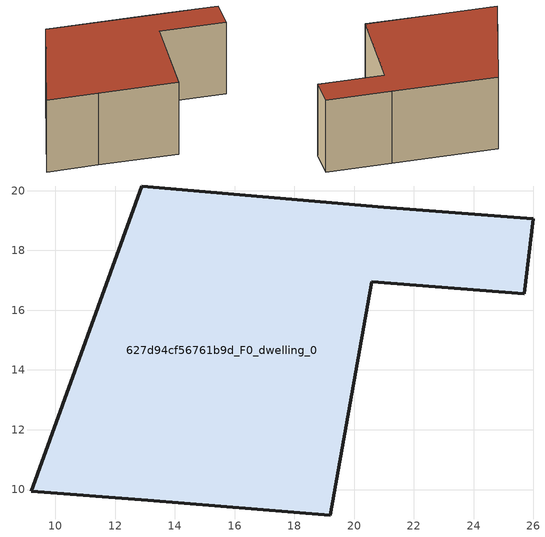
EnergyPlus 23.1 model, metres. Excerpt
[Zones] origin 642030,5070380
627d94cf56761b9d_F0_dwelling_0
 floor ground (EU_floor_Construction): 26,19.05 25.7,16.55 20.6,16.95 19.19,9.15 13.09,9.65 9.19,9.95 12.89,20.16 21,19.45 z0
 wall outside (EU_wall_Construction): 12.89,20.16 9.19,9.95 13.09,9.65 19.19,9.15 20.6,16.95 25.7,16.55 26,19.05 21,19.45 12.89,20.16 z0:6
 roof outside (EU_roof_Construction): 19.19,9.15 20.6,16.95 25.7,16.55 26,19.05 21,19.45 12.89,20.16 9.19,9.95 13.09,9.65 z6
[Building]
EU S2 Campaign: North Axis=0; Terrain=City; Solar Distribution=FullExterior
[Site:Location]
Lyon-Bron: Latitude=45.75; Longitude=5; Time Zone=1; Elevation=198
[SizingPeriod:WeatherFileDays]
AnnualSizingPeriod: Begin Month=1; Begin Day of Month=1; End Month=12; End Day of Month=31; Day of Week for Start Day=Monday; Use Weather File Daylight Saving Period=No; Use Weather File Rain and Snow Indicators=No
[MATERIAL]
EU_InternalMass_Material: Roughness=MediumRough; Thickness=0.1; Conductivity=1; Density=1800; Specific Heat=900; Thermal Absorptance=0.9; Solar Absorptance=0.7; Visible Absorptance=0.7
[MATERIAL:NOMASS] Roughness=MediumRough; Thermal Absorptance=0.9; Solar Absorptance=0.7; Visible Absorptance=0.7
Name | Thermal Resistance
EU_wall_NoMass | 0.745955
EU_roof_NoMass | 1.03814
EU_floor_NoMass | 0.531915
[CONSTRUCTION]
EU_wall_Construction: EU_wall_NoMass
EU_roof_Construction: EU_roof_NoMass
EU_floor_Construction: EU_floor_NoMass
EU_InternalMass_Construction: EU_InternalMass_Material
[ZONE]
627d94cf56761b9d_F0_dwelling_0: Type=1; Multiplier=1; Ceiling Height=autocalculate; Volume=647.275; Floor Area=autocalculate; Part of Total Floor Area=Yes
[INTERNALMASS]
627d94cf56761b9d_F0_dwelling_0_EU_InternalMass: Construction=EU_InternalMass_Construction; Zone or ZoneList=627d94cf56761b9d_F0_dwelling_0; Surface Area=107.879
[OTHEREQUIPMENT]
EU_Step8_InternalGain_627d94cf56761b9d_F0_dwelling_0_f000: Fuel Type=Electricity; Zone or ZoneList or Space or SpaceList=627d94cf56761b9d_F0_dwelling_0; Schedule=EU_Step8_GainSchedule_627d94cf56761b9d_F0_dwelling_0_f000; Design Level Calculation Method=Watts/Area; Power per Zone Floor Area=1; Fraction Latent=0; Fraction Radiant=0; Fraction Lost=0; Carbon Dioxide Generation Rate=0; EndUse Subcategory=EU_Step8_InternalGains
[ZONEVENTILATION:DESIGNFLOWRATE]
EU_ConstantAir_627d94cf56761b9d_F0_dwelling_0: Zone or ZoneList or Space or SpaceList=627d94cf56761b9d_F0_dwelling_0; Schedule=EU_AlwaysOn; Design Flow Rate Calculation Method=AirChanges/Hour; Air Changes per Hour=0.64; Ventilation Type=Natural; Fan Pressure Rise=0; Fan Total Efficiency=1; Constant Term Coefficient=1; Temperature Term Coefficient=0; Velocity Term Coefficient=0; Velocity Squared Term Coefficient=0; Minimum Indoor Temperature=-100; Maximum Indoor Temperature=100; Delta Temperature=-100; Minimum Outdoor Temperature=-100; Maximum Outdoor Temperature=100; Maximum Wind Speed=40
[HVACTEMPLATE:THERMOSTAT]
EU_HeatOnly_627d94cf56761b9d_F0_dwelling_0: Constant Heating Setpoint=20; Constant Cooling Setpoint=50
[HVACTEMPLATE:ZONE:IDEALLOADSAIRSYSTEM]
627d94cf56761b9d_F0_dwelling_0: Template Thermostat=EU_HeatOnly_627d94cf56761b9d_F0_dwelling_0; System Availability Schedule=EU_AlwaysOn; Maximum Heating Supply Air Temperature=50; Minimum Cooling Supply Air Temperature=13; Maximum Heating Supply Air Humidity Ratio=0.0156; Minimum Cooling Supply Air Humidity Ratio=0.0077; Heating Limit=NoLimit; Cooling Limit=NoLimit; Heating Availability Schedule=EU_AlwaysOn; Cooling Availability Schedule=EU_CoolingOff; Dehumidification Control Type=ConstantSensibleHeatRatio; Cooling Sensible Heat Ratio=0.7; Dehumidification Setpoint=60; Humidification Control Type=None; Humidification Setpoint=30; Outdoor Air Method=None; Outdoor Air Flow Rate per Person=0.00944; Outdoor Air Flow Rate per Zone Floor Area=0; Outdoor Air Flow Rate per Zone=0; Demand Controlled Ventilation Type=None; Outdoor Air Economizer Type=NoEconomizer; Heat Recovery Type=None; Sensible Heat Recovery Effectiveness=0.7; Latent Heat Recovery Effectiveness=0.65
[SIZING:ZONE]
627d94cf56761b9d_F0_dwelling_0: Zone Cooling Design Supply Air Temperature Input Method=SupplyAirTemperature; Zone Cooling Design Supply Air Temperature=13; Zone Heating Design Supply Air Temperature Input Method=SupplyAirTemperature; Zone Heating Design Supply Air Temperature=50; Zone Cooling Design Supply Air Humidity Ratio=0.008; Zone Heating Design Supply Air Humidity Ratio=0.008; Cooling Design Air Flow Method=DesignDay; Cooling Design Air Flow Rate=0; Cooling Minimum Air Flow per Zone Floor Area=0.000762; Cooling Minimum Air Flow=0; Cooling Minimum Air Flow Fraction=0.2; Heating Design Air Flow Method=DesignDay; Heating Design Air Flow Rate=0; Heating Maximum Air Flow per Zone Floor Area=0.002032; Heating Maximum Air Flow=0.141576; Heating Maximum Air Flow Fraction=0.3; Account for Dedicated Outdoor Air System=No; Dedicated Outdoor Air System Control Strategy=NeutralSupplyAir; Dedicated Outdoor Air Low Setpoint Temperature for Design=autosize; Dedicated Outdoor Air High Setpoint Temperature for Design=autosize; Zone Load Sizing Method=Sensible Load Only No Latent Load; Zone Latent Cooling Design Supply Air Humidity Ratio Input Method=HumidityRatioDifference; Zone Cooling Design Supply Air Humidity Ratio Difference=0.005; Zone Latent Heating Design Supply Air Humidity Ratio Input Method=HumidityRatioDifference; Zone Humidification Design Supply Air Humidity Ratio Difference=0.005
[SCHEDULE:CONSTANT]
Name | Hourly Value
EU_AlwaysOn | 1
EU_CoolingOff | 0
[SCHEDULE:FILE]
EU_Step8_GainSchedule_627d94cf56761b9d_F0_dwelling_0_f000: File=../../schedules/627d94cf56761b9d/627d94cf56761b9d_F0_dwelling_0_f000_gain.csv; Column Number=1; Rows to Skip at Top=0; Number of Hours of Data=8760; Column Separator=Comma; Interpolate to Timestep=No; Minutes per Item=60; Adjust Schedule for Daylight Savings=Yes
